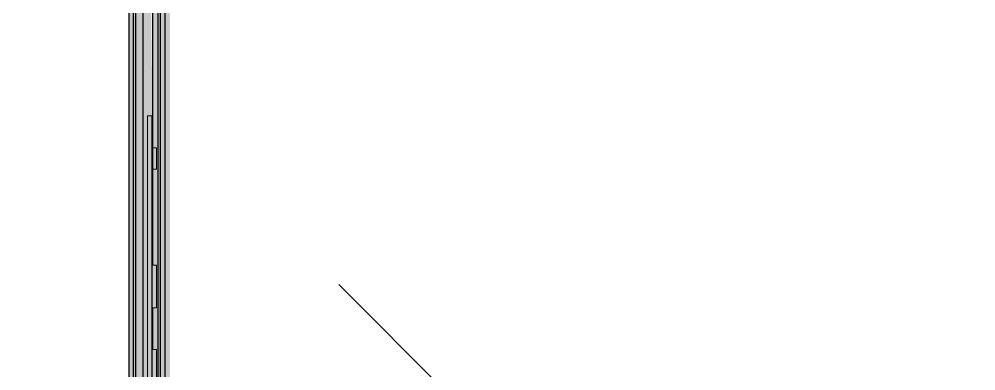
# Model space of a CAD drawing. Header units: millimetres. Extents: x 50357 to 985146, y 723188 to 1803594.
# Drawn here: x 863051.5 to 863499.5, y 746134.5 to 746299.3 of the extents above; entities that cross this region are included whole.
import ezdxf

# ---------------------------------------------------------------- set-up
doc = ezdxf.new("R2010")
doc.units = ezdxf.units.MM
doc.header["$LTSCALE"] = 3
doc.header["$MEASUREMENT"] = 0
doc.layers.add('A-GENM', color=7, linetype='Continuous', lineweight=13, true_color=0x6e6e6e)
doc.layers.add('I-WALL', color=7, linetype='Continuous', lineweight=25, true_color=0x6e6e6e)
doc.layers.add('Hatch (HOR not under LTC submission)', color=252, linetype='Continuous', lineweight=35)

# ---------------------------------------------------------------- blocks, each defined once
blk = doc.blocks.new('Signage_Disabled _DF__Centre - Standard-5241081-SEC D_2')
at = {"layer": 'A-GENM'}
for points in [[(-689427.07, 21865.5), (-689427.07, 22065), (-689429.07, 22065), (-689429.07, 21865.5)], [(-689426.96, 21975), (-689424.96, 21975), (-689424.96, 21995), (-689426.96, 21995), (-689426.96, 21976.29)], [(-689426.96, 21935.5), (-689424.96, 21935.5), (-689424.96, 21955.5), (-689426.96, 21955.5)]]:
    blk.add_hatch(color=256, dxfattribs=at).paths.add_polyline_path(points, flags=0)
for p, q in [((-689429.07, 21865.5), (-689429.07, 22065)), ((-689427.07, 22065), (-689429.07, 22065)), ((-689427.07, 22065), (-689427.07, 21865.5)), ((-689426.81, 22065), (-689427.07, 22065)), ((-689426.81, 21995), (-689426.81, 22065)), ((-689424.94, 22050), (-689426.94, 22050)), ((-689426.94, 22040), (-689424.94, 22040)), ((-689426.96, 21975), (-689426.96, 21995)), ((-689424.96, 21995), (-689426.96, 21995)), ((-689424.96, 21995), (-689424.96, 21975)), ((-689424.91, 21975), (-689424.91, 21995)), ((-689426.96, 21975), (-689424.96, 21975)), ((-689426.81, 21955.5), (-689426.81, 21975)), ((-689426.96, 21935.5), (-689426.96, 21955.5)), ((-689426.96, 21955.5), (-689424.96, 21955.5)), ((-689424.96, 21955.5), (-689424.96, 21935.5)), ((-689424.91, 21935.5), (-689424.91, 21955.5))]:
    blk.add_line(p, q, dxfattribs=at)
for centre, start_param, end_param in [((-689426.94, 22045), 4.712389, 7.853982), ((-689424.94, 22045), 4.712389, 7.853982), ((-689426.94, 22045), 1.570796, 4.712389), ((-689424.94, 22045), 1.570796, 4.712389)]:
    blk.add_ellipse(centre, major_axis=(0, 5), ratio=0.002593, start_param=start_param, end_param=end_param, dxfattribs=at)

msp = doc.modelspace()

# ---------------------------------------------------------------- hatches: boundary and pattern name
at = {"layer": 'Hatch (HOR not under LTC submission)'}
h = msp.add_hatch(dxfattribs=at)
h.set_pattern_fill('ANSI38', color=256, scale=4000)
h.paths.add_polyline_path([(853871.7666, 751128.0064), (853871.7666, 735638.9831), (853656.482, 735638.9831), (853656.482, 728688.9831), (867744.0584, 728688.9831), (867748.3434, 751128.0064)])
at = {"layer": 'I-WALL'}
for points in [[(863104.921, 745188.9831), (863106.2173, 745188.9831), (863106.2173, 747438.9831), (863104.921, 747438.9831), (863104.921, 745224.9302)], [(863116.4488, 745188.9831), (863117.6414, 745188.9831), (863116.9341, 747438.9831), (863116.4488, 747438.9831), (863116.4488, 745224.9302)], [(863103.2358, 745188.9831), (863104.921, 745188.9831), (863104.921, 746303.9831), (863103.2358, 746303.9831), (863103.2358, 745224.9302)], [(863122.0347, 745188.9831), (863122.1002, 745188.9831), (863122.1002, 746303.9831), (863119.7561, 746303.9831), (863119.7561, 745188.9831), (863121.5767, 745188.9831)]]:
    msp.add_hatch(color=256, dxfattribs=at).paths.add_polyline_path(points, flags=0)
at = {"layer": 'I-WALL', "lineweight": 5}
for points in [[(863109.4157, 745188.9831), (863109.4157, 747438.9831), (863106.2173, 747438.9831), (863106.2173, 745188.9831)], [(863116.4488, 745188.9831), (863116.4488, 747438.9831), (863114.1937, 747438.9831), (863114.1937, 746183.9831), (863115.7852, 746183.9831), (863115.7852, 746163.9831), (863114.1937, 746163.9831), (863114.1937, 746144.4831), (863115.7852, 746144.4831), (863115.7852, 746124.4831), (863114.1937, 746124.4831), (863114.1937, 745188.9831)], [(863119.7561, 745188.9831), (863119.7561, 746303.9831), (863117.6414, 746303.9831), (863117.6414, 745188.9831)]]:
    msp.add_hatch(color=256, dxfattribs=at).paths.add_polyline_path(points, flags=0)
at = {"layer": 'I-WALL'}
h = msp.add_hatch(color=256, dxfattribs=at)
h.paths.add_polyline_path([(863114.1937, 745188.9831), (863113.3278, 745954.4831), (863111.6816, 745954.4831), (863112.5, 746253.9831), (863113.9408, 746253.9831), (863112.8947, 746337.3105), (863112.1357, 746337.3105), (863111.1316, 746369.0582), (863110.8501, 746369.0582), (863111.9292, 746404.0582), (863112.1357, 746404.0582), (863111.0137, 746518.0955), (863110.7481, 746518.0955), (863111.9343, 746553.0955), (863112.6953, 746553.0955), (863113.8482, 746491.4741), (863113.8806, 746491.474), (863112.7185, 746586.4404), (863112.1947, 746586.4144), (863111.4186, 746557.1815), (863110.4186, 746557.1815), (863111.1947, 746601.528), (863112.1353, 746601.528), (863111.0454, 746668.3623), (863110.7482, 746668.3623), (863111.8343, 746703.3623), (863112.1353, 746703.3623), (863111.0993, 746707.6421), (863110.7704, 746707.6421), (863111.9323, 746752.9831), (863112.1353, 746752.9911), (863113.2347, 746778.9404), (863113.6256, 746778.9404), (863114.1937, 746988.0773), (863114.1937, 747438.9831), (863109.4157, 747438.9831), (863109.4157, 745188.9831)], flags=0)
h.paths.add_polyline_path([(863111.4207, 746410.5256), (863110.9292, 746410.5256), (863111.4958, 746410.5256)], flags=0)
h.paths.add_polyline_path([(863111.9323, 746727.3296), (863112.1353, 746727.3296), (863111.8343, 746727.3296)], flags=0)
h.paths.add_polyline_path([(863112.0638, 746735.0596), (863112.1353, 746735.0596), (863112.0638, 746743.6365)], flags=0)
h.paths.add_polyline_path([(863114.1041, 746739.779), (863114.1937, 746739.7791), (863114.0994, 746739.7791)], flags=0)
h.paths.add_polyline_path([(863111.4093, 746939.7803), (863110.0482, 746939.7803), (863110.0482, 747333.9102), (863111.4093, 747333.9102), (863111.4093, 746988.0773)], flags=0)
h.paths.add_polyline_path([(863112.213, 746939.8502), (863112.213, 747333.823), (863113.5741, 747333.823), (863113.5741, 746939.8502)], flags=0)

# ---------------------------------------------------------------- linework, layer by layer
for p, q in [((863103.0284, 745188.9831), (863103.0284, 748318.9831)), ((863104.921, 747438.9831), (863104.921, 745188.9831)), ((863106.2173, 745188.9831), (863106.2173, 747438.9831)), ((863109.4157, 747438.9831), (863109.4157, 745188.9831)), ((863116.4488, 747438.9831), (863116.4488, 745188.9831)), ((863117.6414, 745188.9831), (863117.6414, 747438.9831)), ((863114.1937, 746183.9831), (863114.1937, 746337.316)), ((863119.7561, 746303.9831), (863119.7561, 745188.9831)), ((863114.1937, 746144.4831), (863114.1937, 746163.9831))]:
    msp.add_line(p, q, dxfattribs=at)

# ---------------------------------------------------------------- block references
at = {"layer": 'A-GENM'}
msp.add_blockref('Signage_Disabled _DF__Centre - Standard-5241081-SEC D_2', (1552540.7499, 724188.9831), dxfattribs=at)

doc.saveas('drawing.dxf')
